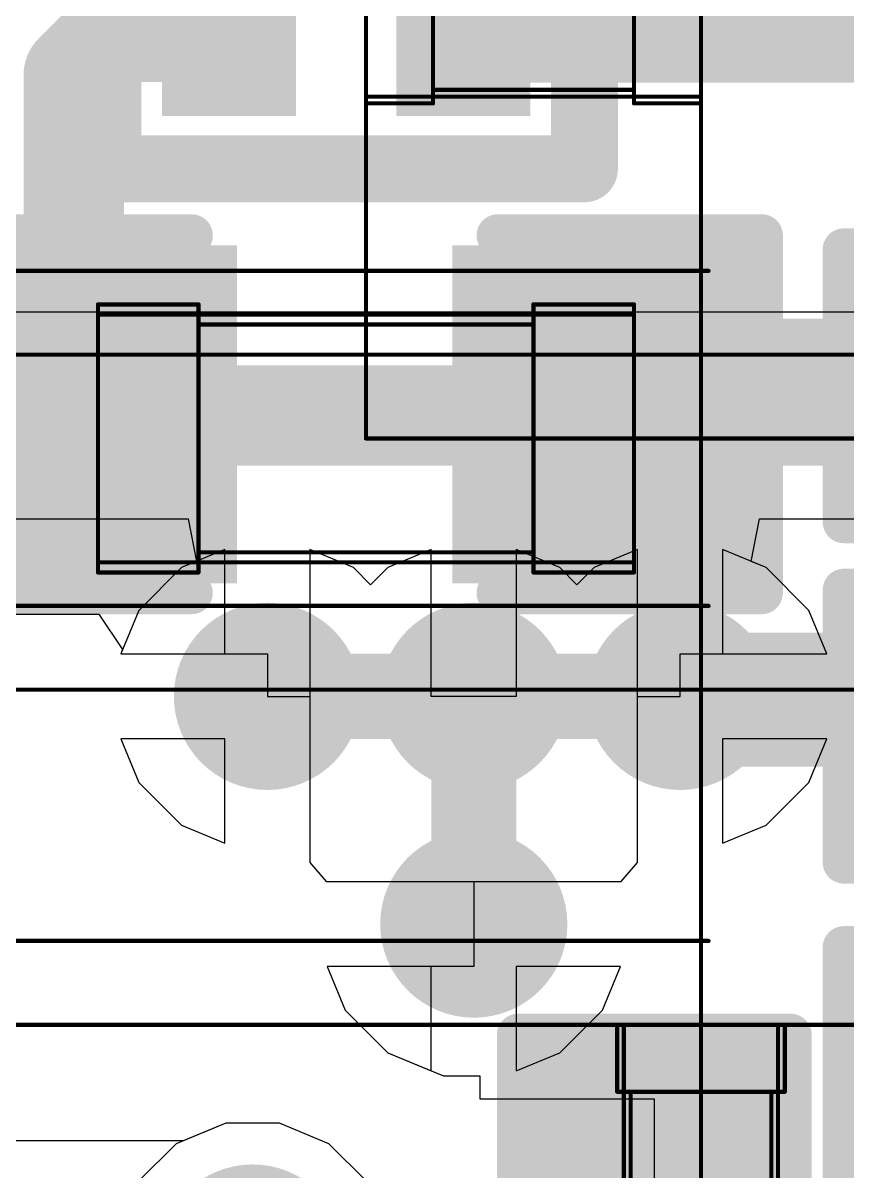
# Model space of a CAD drawing. Header units: inches. Extents: x 0 to 323, y -26 to 38.
# Drawn here: x 9.925 to 12.385, y 4.73 to 8.157 of the extents above; entities that cross this region are included whole.
import ezdxf

# ---------------------------------------------------------------- set-up
doc = ezdxf.new("R2010")
doc.units = ezdxf.units.IN
for name, color, linetype in [('Bottom Layer', 5, 'Continuous'), ('Bottom Solder', 6, 'Continuous'), ('Drill Drawing', 1, 'Continuous'), ('GND', 76, 'Continuous'), ('Mechanical 3', 76, 'Continuous'), ('Power', 16, 'Continuous'), ('Top Layer', 1, 'Continuous'), ('Top Overlay', 2, 'Continuous'), ('Top Paste', 8, 'Continuous'), ('Top Solder', 216, 'Continuous'), ('Via Holes', 16, 'Continuous')]:
    doc.layers.add(name, color=color, linetype=linetype)

# ---------------------------------------------------------------- blocks, each defined once
blk = doc.blocks.new('C___0402_9')
at = {"layer": 'Top Layer'}
for points in [[(-0.6985, -0.3175), (-0.6985, 0.3175), (-0.2413, 0.3175), (-0.2413, -0.3175)], [(0.2413, -0.3175), (0.2413, 0.3175), (0.6985, 0.3175), (0.6985, -0.3175)]]:
    blk.add_hatch(color=1, dxfattribs=at).paths.add_polyline_path(points)
at = {"layer": 'Top Paste'}
for points in [[(-0.6985, -0.3175), (-0.6985, 0.3175), (-0.2413, 0.3175), (-0.2413, -0.3175)], [(0.2413, -0.3175), (0.2413, 0.3175), (0.6985, 0.3175), (0.6985, -0.3175)]]:
    blk.add_hatch(color=8, dxfattribs=at).paths.add_polyline_path(points)
at = {"layer": 'Top Solder'}
for points in [[(-0.7585, -0.3775), (-0.7585, 0.3775), (-0.1813, 0.3775), (-0.1813, -0.3775)], [(0.1813, -0.3775), (0.1813, 0.3775), (0.7585, 0.3775), (0.7585, -0.3775)]]:
    blk.add_hatch(color=216, dxfattribs=at).paths.add_polyline_path(points)
at = {"layer": 'Top Overlay', "const_width": 0.127}
for points in [[(-0.7874, 0.4064), (-0.2794, 0.4064)], [(-0.7874, 0.4064), (-0.7874, -0.4064)], [(0.2794, 0.4064), (0.7874, 0.4064)], [(0.7874, 0.4064), (0.7874, -0.4064)], [(-0.7874, -0.4064), (-0.2794, -0.4064)], [(0.2794, -0.4064), (0.7874, -0.4064)]]:
    blk.add_lwpolyline(points, dxfattribs=at)
at = {"layer": 'Top Overlay', "const_width": 0.0635}
for points in [[(-0.8191, 0.4064, 1), (-0.7556, 0.4064, 1)], [(-0.8191, 0.4064, 1), (-0.7556, 0.4064, 1)], [(-0.3111, 0.4064, 1), (-0.2477, 0.4064, 1)], [(0.2477, 0.4064, 1), (0.3111, 0.4064, 1)], [(0.7556, 0.4064, 1), (0.8191, 0.4064, 1)], [(0.7556, 0.4064, 1), (0.8191, 0.4064, 1)], [(-0.8191, -0.4064, 1), (-0.7556, -0.4064, 1)], [(-0.8191, -0.4064, 1), (-0.7556, -0.4064, 1)], [(-0.3111, -0.4064, 1), (-0.2477, -0.4064, 1)], [(0.2477, -0.4064, 1), (0.3111, -0.4064, 1)], [(0.7556, -0.4064, 1), (0.8191, -0.4064, 1)], [(0.7556, -0.4064, 1), (0.8191, -0.4064, 1)]]:
    blk.add_lwpolyline(points, format="xyb", close=True, dxfattribs=at)
blk = doc.blocks.new('C___0402_17')
at = {"layer": 'Top Layer'}
for points in [[(-0.6985, -0.3175), (-0.6985, 0.3175), (-0.2413, 0.3175), (-0.2413, -0.3175)], [(0.2413, -0.3175), (0.2413, 0.3175), (0.6985, 0.3175), (0.6985, -0.3175)]]:
    blk.add_hatch(color=1, dxfattribs=at).paths.add_polyline_path(points)
at = {"layer": 'Top Paste'}
for points in [[(-0.6985, -0.3175), (-0.6985, 0.3175), (-0.2413, 0.3175), (-0.2413, -0.3175)], [(0.2413, -0.3175), (0.2413, 0.3175), (0.6985, 0.3175), (0.6985, -0.3175)]]:
    blk.add_hatch(color=8, dxfattribs=at).paths.add_polyline_path(points)
at = {"layer": 'Top Solder'}
for points in [[(-0.7585, -0.3775), (-0.7585, 0.3775), (-0.1813, 0.3775), (-0.1813, -0.3775)], [(0.1813, -0.3775), (0.1813, 0.3775), (0.7585, 0.3775), (0.7585, -0.3775)]]:
    blk.add_hatch(color=216, dxfattribs=at).paths.add_polyline_path(points)
at = {"layer": 'Top Overlay', "const_width": 0.127}
for points in [[(-0.2794, 0.4064), (-0.7874, 0.4064)], [(-0.7874, 0.4064), (-0.7874, -0.4064)], [(0.7874, 0.4064), (0.2794, 0.4064)], [(0.7874, 0.4064), (0.7874, -0.4064)], [(-0.2794, -0.4064), (-0.7874, -0.4064)], [(0.7874, -0.4064), (0.2794, -0.4064)]]:
    blk.add_lwpolyline(points, dxfattribs=at)
at = {"layer": 'Top Overlay', "const_width": 0.0635}
for points in [[(-0.8191, 0.4064, 1), (-0.7556, 0.4064, 1)], [(-0.8191, 0.4064, 1), (-0.7556, 0.4064, 1)], [(-0.3111, 0.4064, 1), (-0.2477, 0.4064, 1)], [(0.2477, 0.4064, 1), (0.3111, 0.4064, 1)], [(0.7556, 0.4064, 1), (0.8191, 0.4064, 1)], [(0.7556, 0.4064, 1), (0.8191, 0.4064, 1)], [(-0.8191, -0.4064, 1), (-0.7556, -0.4064, 1)], [(-0.8191, -0.4064, 1), (-0.7556, -0.4064, 1)], [(-0.3111, -0.4064, 1), (-0.2477, -0.4064, 1)], [(0.2477, -0.4064, 1), (0.3111, -0.4064, 1)], [(0.7556, -0.4064, 1), (0.8191, -0.4064, 1)], [(0.7556, -0.4064, 1), (0.8191, -0.4064, 1)]]:
    blk.add_lwpolyline(points, format="xyb", close=True, dxfattribs=at)
blk = doc.blocks.new('C___0402_18')
at = {"layer": 'Top Layer'}
for points in [[(-0.6985, -0.3175), (-0.6985, 0.3175), (-0.2413, 0.3175), (-0.2413, -0.3175)], [(0.2413, -0.3175), (0.2413, 0.3175), (0.6985, 0.3175), (0.6985, -0.3175)]]:
    blk.add_hatch(color=1, dxfattribs=at).paths.add_polyline_path(points)
at = {"layer": 'Top Paste'}
for points in [[(-0.6985, -0.3175), (-0.6985, 0.3175), (-0.2413, 0.3175), (-0.2413, -0.3175)], [(0.2413, -0.3175), (0.2413, 0.3175), (0.6985, 0.3175), (0.6985, -0.3175)]]:
    blk.add_hatch(color=8, dxfattribs=at).paths.add_polyline_path(points)
at = {"layer": 'Top Solder'}
for points in [[(-0.7585, -0.3775), (-0.7585, 0.3775), (-0.1813, 0.3775), (-0.1813, -0.3775)], [(0.1813, -0.3775), (0.1813, 0.3775), (0.7585, 0.3775), (0.7585, -0.3775)]]:
    blk.add_hatch(color=216, dxfattribs=at).paths.add_polyline_path(points)
at = {"layer": 'Top Overlay', "const_width": 0.127}
for points in [[(-0.7874, 0.4064), (-0.7874, -0.4064)], [(-0.2794, 0.4064), (-0.7874, 0.4064)], [(0.7874, 0.4064), (0.2794, 0.4064)], [(0.7874, 0.4064), (0.7874, -0.4064)], [(-0.2794, -0.4064), (-0.7874, -0.4064)], [(0.7874, -0.4064), (0.2794, -0.4064)]]:
    blk.add_lwpolyline(points, dxfattribs=at)
at = {"layer": 'Top Overlay', "const_width": 0.0635}
for points in [[(-0.8191, 0.4064, 1), (-0.7556, 0.4064, 1)], [(-0.8191, 0.4064, 1), (-0.7556, 0.4064, 1)], [(-0.3111, 0.4064, 1), (-0.2477, 0.4064, 1)], [(0.2477, 0.4064, 1), (0.3111, 0.4064, 1)], [(0.7556, 0.4064, 1), (0.8191, 0.4064, 1)], [(0.7556, 0.4064, 1), (0.8191, 0.4064, 1)], [(-0.8191, -0.4064, 1), (-0.7556, -0.4064, 1)], [(-0.8191, -0.4064, 1), (-0.7556, -0.4064, 1)], [(-0.3111, -0.4064, 1), (-0.2477, -0.4064, 1)], [(0.2477, -0.4064, 1), (0.3111, -0.4064, 1)], [(0.7556, -0.4064, 1), (0.8191, -0.4064, 1)], [(0.7556, -0.4064, 1), (0.8191, -0.4064, 1)]]:
    blk.add_lwpolyline(points, format="xyb", close=True, dxfattribs=at)
blk = doc.blocks.new('C___0402_21')
at = {"layer": 'Top Layer'}
for points in [[(-0.6985, -0.3175), (-0.6985, 0.3175), (-0.2413, 0.3175), (-0.2413, -0.3175)], [(0.2413, -0.3175), (0.2413, 0.3175), (0.6985, 0.3175), (0.6985, -0.3175)]]:
    blk.add_hatch(color=1, dxfattribs=at).paths.add_polyline_path(points)
at = {"layer": 'Top Paste'}
for points in [[(-0.6985, -0.3175), (-0.6985, 0.3175), (-0.2413, 0.3175), (-0.2413, -0.3175)], [(0.2413, -0.3175), (0.2413, 0.3175), (0.6985, 0.3175), (0.6985, -0.3175)]]:
    blk.add_hatch(color=8, dxfattribs=at).paths.add_polyline_path(points)
at = {"layer": 'Top Solder'}
for points in [[(-0.7585, -0.3775), (-0.7585, 0.3775), (-0.1813, 0.3775), (-0.1813, -0.3775)], [(0.1813, -0.3775), (0.1813, 0.3775), (0.7585, 0.3775), (0.7585, -0.3775)]]:
    blk.add_hatch(color=216, dxfattribs=at).paths.add_polyline_path(points)
at = {"layer": 'Top Overlay', "const_width": 0.127}
for points in [[(-0.2794, 0.4064), (-0.7874, 0.4064)], [(-0.7874, 0.4064), (-0.7874, -0.4064)], [(0.7874, 0.4064), (0.2794, 0.4064)], [(0.7874, 0.4064), (0.7874, -0.4064)], [(-0.2794, -0.4064), (-0.7874, -0.4064)], [(0.7874, -0.4064), (0.2794, -0.4064)]]:
    blk.add_lwpolyline(points, dxfattribs=at)
at = {"layer": 'Top Overlay', "const_width": 0.0635}
for points in [[(-0.8191, 0.4064, 1), (-0.7556, 0.4064, 1)], [(-0.8191, 0.4064, 1), (-0.7556, 0.4064, 1)], [(-0.3111, 0.4064, 1), (-0.2477, 0.4064, 1)], [(0.2477, 0.4064, 1), (0.3111, 0.4064, 1)], [(0.7556, 0.4064, 1), (0.8191, 0.4064, 1)], [(0.7556, 0.4064, 1), (0.8191, 0.4064, 1)], [(-0.8191, -0.4064, 1), (-0.7556, -0.4064, 1)], [(-0.8191, -0.4064, 1), (-0.7556, -0.4064, 1)], [(-0.3111, -0.4064, 1), (-0.2477, -0.4064, 1)], [(0.2477, -0.4064, 1), (0.3111, -0.4064, 1)], [(0.7556, -0.4064, 1), (0.8191, -0.4064, 1)], [(0.7556, -0.4064, 1), (0.8191, -0.4064, 1)]]:
    blk.add_lwpolyline(points, format="xyb", close=True, dxfattribs=at)
blk = doc.blocks.new('IND_0402_30')
at = {"layer": 'Top Layer'}
for points in [[(-0.55, 0.3), (-0.15, 0.3), (-0.15, -0.3), (-0.55, -0.3)], [(0.15, 0.3), (0.55, 0.3), (0.55, -0.3), (0.15, -0.3)]]:
    blk.add_hatch(color=1, dxfattribs=at).paths.add_polyline_path(points)
at = {"layer": 'Top Paste'}
for points in [[(-0.55, 0.3), (-0.15, 0.3), (-0.15, -0.3), (-0.55, -0.3)], [(0.15, 0.3), (0.55, 0.3), (0.55, -0.3), (0.15, -0.3)]]:
    blk.add_hatch(color=8, dxfattribs=at).paths.add_polyline_path(points)
at = {"layer": 'Top Solder'}
for points in [[(-0.55, 0.3), (-0.15, 0.3), (-0.15, -0.3), (-0.55, -0.3)], [(0.15, 0.3), (0.55, 0.3), (0.55, -0.3), (0.15, -0.3)]]:
    blk.add_hatch(color=216, dxfattribs=at).paths.add_polyline_path(points)
at = {"layer": 'Top Overlay', "const_width": 0.2}
for points in [[(-0.7112, -0.4572), (-0.7112, 0.4572)], [(-0.7112, 0.4572), (-0.3048, 0.4572)], [(-0.3048, 0.4572), (0.7112, 0.4572)], [(0.7112, -0.4572), (0.7112, 0.4572)], [(-0.7112, -0.4572), (-0.3048, -0.4572)], [(-0.3048, -0.4572), (0.7112, -0.4572)]]:
    blk.add_lwpolyline(points, dxfattribs=at)
at = {"layer": 'Top Overlay', "const_width": 0.1}
for points in [[(-0.7612, 0.4572, 1), (-0.6612, 0.4572, 1)], [(-0.7612, 0.4572, 1), (-0.6612, 0.4572, 1)], [(-0.3548, 0.4572, 1), (-0.2548, 0.4572, 1)], [(-0.3548, 0.4572, 1), (-0.2548, 0.4572, 1)], [(0.6612, 0.4572, 1), (0.7612, 0.4572, 1)], [(0.6612, 0.4572, 1), (0.7612, 0.4572, 1)], [(-0.7612, -0.4572, 1), (-0.6612, -0.4572, 1)], [(-0.7612, -0.4572, 1), (-0.6612, -0.4572, 1)], [(-0.3548, -0.4572, 1), (-0.2548, -0.4572, 1)], [(-0.3548, -0.4572, 1), (-0.2548, -0.4572, 1)], [(0.6612, -0.4572, 1), (0.7612, -0.4572, 1)], [(0.6612, -0.4572, 1), (0.7612, -0.4572, 1)]]:
    blk.add_lwpolyline(points, format="xyb", close=True, dxfattribs=at)
blk = doc.blocks.new('C___0603_37')
at = {"layer": 'Top Layer'}
for points in [[(-0.381, 0.4445), (-0.381, -0.4445), (-1.143, -0.4445), (-1.143, 0.4445)], [(1.143, 0.4445), (1.143, -0.4445), (0.381, -0.4445), (0.381, 0.4445)]]:
    blk.add_hatch(color=1, dxfattribs=at).paths.add_polyline_path(points)
at = {"layer": 'Top Paste'}
for points in [[(-0.381, 0.4445), (-0.381, -0.4445), (-1.143, -0.4445), (-1.143, 0.4445)], [(1.143, 0.4445), (1.143, -0.4445), (0.381, -0.4445), (0.381, 0.4445)]]:
    blk.add_hatch(color=8, dxfattribs=at).paths.add_polyline_path(points)
at = {"layer": 'Top Solder'}
for points in [[(-0.321, 0.5045), (-0.321, -0.5045), (-1.203, -0.5045), (-1.203, 0.5045)], [(1.203, 0.5045), (1.203, -0.5045), (0.321, -0.5045), (0.321, 0.5045)]]:
    blk.add_hatch(color=216, dxfattribs=at).paths.add_polyline_path(points)
at = {"layer": 'Top Overlay', "const_width": 0.127}
for points in [[(-1.2446, -0.5334), (-1.2446, 0.5334)], [(-1.2446, 0.5334), (-0.4572, 0.5334)], [(0.4572, 0.5334), (1.2446, 0.5334)], [(1.2446, -0.5334), (1.2446, 0.5334)], [(-1.2446, -0.5334), (-0.4572, -0.5334)], [(0.4572, -0.5334), (1.2446, -0.5334)]]:
    blk.add_lwpolyline(points, dxfattribs=at)
at = {"layer": 'Top Overlay', "const_width": 0.0635}
for points in [[(-1.2764, 0.5334, 1), (-1.2128, 0.5334, 1)], [(-1.2764, 0.5334, 1), (-1.2128, 0.5334, 1)], [(-0.4889, 0.5334, 1), (-0.4254, 0.5334, 1)], [(0.4254, 0.5334, 1), (0.4889, 0.5334, 1)], [(1.2128, 0.5334, 1), (1.2764, 0.5334, 1)], [(1.2128, 0.5334, 1), (1.2764, 0.5334, 1)], [(-1.2764, -0.5334, 1), (-1.2128, -0.5334, 1)], [(-1.2764, -0.5334, 1), (-1.2128, -0.5334, 1)], [(-0.4889, -0.5334, 1), (-0.4254, -0.5334, 1)], [(0.4254, -0.5334, 1), (0.4889, -0.5334, 1)], [(1.2128, -0.5334, 1), (1.2764, -0.5334, 1)], [(1.2128, -0.5334, 1), (1.2764, -0.5334, 1)]]:
    blk.add_lwpolyline(points, format="xyb", close=True, dxfattribs=at)

msp = doc.modelspace()

# ---------------------------------------------------------------- hatches: boundary and pattern name
at = {"layer": 'Bottom Layer'}
h = msp.add_hatch(color=5, dxfattribs=at)
edge = h.paths.add_edge_path()
edge.add_arc((10.655, 6.1468), 0.25, 0, 360)
h = msp.add_hatch(color=5, dxfattribs=at)
edge = h.paths.add_edge_path()
edge.add_arc((11.271, 6.1468), 0.25, 0, 360)
h = msp.add_hatch(color=5, dxfattribs=at)
edge = h.paths.add_edge_path()
edge.add_arc((11.8869, 6.1468), 0.25, 0, 360)
h = msp.add_hatch(color=5, dxfattribs=at)
edge = h.paths.add_edge_path()
edge.add_arc((11.271, 5.4671), 0.25, 0, 360)
at = {"layer": 'Bottom Solder'}
h = msp.add_hatch(color=6, dxfattribs=at)
edge = h.paths.add_edge_path()
edge.add_arc((10.655, 6.1468), 0.15, 0, 360)
h = msp.add_hatch(color=6, dxfattribs=at)
edge = h.paths.add_edge_path()
edge.add_arc((11.271, 6.1468), 0.15, 0, 360)
h = msp.add_hatch(color=6, dxfattribs=at)
edge = h.paths.add_edge_path()
edge.add_arc((11.8869, 6.1468), 0.15, 0, 360)
h = msp.add_hatch(color=6, dxfattribs=at)
edge = h.paths.add_edge_path()
edge.add_arc((11.271, 5.4671), 0.15, 0, 360)
at = {"layer": 'GND'}
h = msp.add_hatch(color=76, dxfattribs=at)
edge = h.paths.add_edge_path()
edge.add_arc((10.655, 6.1468), 0.25, 0, 360)
h = msp.add_hatch(color=76, dxfattribs=at)
edge = h.paths.add_edge_path()
edge.add_arc((11.271, 6.1468), 0.25, 0, 360)
h = msp.add_hatch(color=76, dxfattribs=at)
edge = h.paths.add_edge_path()
edge.add_arc((11.8869, 6.1468), 0.25, 0, 360)
h = msp.add_hatch(color=76, dxfattribs=at)
edge = h.paths.add_edge_path()
edge.add_arc((11.271, 5.4671), 0.25, 0, 360)
at = {"layer": 'Power'}
h = msp.add_hatch(color=16, dxfattribs=at)
edge = h.paths.add_edge_path()
edge.add_arc((10.655, 6.1468), 0.25, 0, 360)
h = msp.add_hatch(color=16, dxfattribs=at)
edge = h.paths.add_edge_path()
edge.add_arc((11.271, 6.1468), 0.25, 0, 360)
h = msp.add_hatch(color=16, dxfattribs=at)
edge = h.paths.add_edge_path()
edge.add_arc((11.8869, 6.1468), 0.25, 0, 360)
h = msp.add_hatch(color=16, dxfattribs=at)
edge = h.paths.add_edge_path()
edge.add_arc((11.271, 5.4671), 0.25, 0, 360)
at = {"layer": 'Top Layer'}
h = msp.add_hatch(color=1, dxfattribs=at)
edge = h.paths.add_edge_path()
edge.add_arc((10.655, 6.1468), 0.25, 0, 360)
h = msp.add_hatch(color=1, dxfattribs=at)
edge = h.paths.add_edge_path()
edge.add_arc((11.271, 6.1468), 0.25, 0, 360)
h = msp.add_hatch(color=1, dxfattribs=at)
edge = h.paths.add_edge_path()
edge.add_arc((11.8869, 6.1468), 0.25, 0, 360)
h = msp.add_hatch(color=1, dxfattribs=at)
edge = h.paths.add_edge_path()
edge.add_arc((11.271, 5.4671), 0.25, 0, 360)
at = {"layer": 'Top Solder'}
h = msp.add_hatch(color=216, dxfattribs=at)
edge = h.paths.add_edge_path()
edge.add_arc((10.655, 6.1468), 0.15, 0, 360)
h = msp.add_hatch(color=216, dxfattribs=at)
edge = h.paths.add_edge_path()
edge.add_arc((11.271, 6.1468), 0.15, 0, 360)
h = msp.add_hatch(color=216, dxfattribs=at)
edge = h.paths.add_edge_path()
edge.add_arc((11.8869, 6.1468), 0.15, 0, 360)
h = msp.add_hatch(color=216, dxfattribs=at)
edge = h.paths.add_edge_path()
edge.add_arc((11.271, 5.4671), 0.15, 0, 360)
at = {"layer": 'Via Holes'}
h = msp.add_hatch(color=7, dxfattribs=at)
edge = h.paths.add_edge_path()
edge.add_arc((10.655, 6.1468), 0.15, 0, 360)
h = msp.add_hatch(color=7, dxfattribs=at)
edge = h.paths.add_edge_path()
edge.add_arc((11.271, 6.1468), 0.15, 0, 360)
h = msp.add_hatch(color=7, dxfattribs=at)
edge = h.paths.add_edge_path()
edge.add_arc((11.8869, 6.1468), 0.15, 0, 360)
h = msp.add_hatch(color=7, dxfattribs=at)
edge = h.paths.add_edge_path()
edge.add_arc((11.271, 5.4671), 0.15, 0, 360)

# ---------------------------------------------------------------- linework, layer by layer
at = {"layer": 'Bottom Layer'}
for p, q in [((13.3284, 7.2933), (9.3981, 7.2933)), ((9.5668, 6.6767), (10.4181, 6.6767)), ((10.4181, 6.6767), (10.4434, 6.5497)), ((12.0986, 6.5497), (12.1238, 6.6767)), ((12.1238, 6.6767), (13.2007, 6.6767)), ((10.4434, 6.5497), (10.3983, 6.531)), ((12.1437, 6.531), (12.0986, 6.5497)), ((10.3983, 6.531), (10.2708, 6.4035)), ((12.2711, 6.4035), (12.1437, 6.531)), ((10.2708, 6.4035), (10.2171, 6.2738)), ((12.3249, 6.2738), (12.2711, 6.4035)), ((10.2171, 6.2738), (10.655, 6.2738)), ((10.655, 6.2738), (10.655, 6.1468)), ((11.8869, 6.1468), (11.8869, 6.2738)), ((11.8869, 6.2738), (12.3249, 6.2738)), ((10.655, 6.1468), (10.782, 6.1468)), ((10.782, 6.1468), (10.782, 5.6507)), ((11.7599, 5.6507), (11.7599, 6.1468)), ((11.7599, 6.1468), (11.8869, 6.1468)), ((10.528, 6.0198), (10.2171, 6.0198)), ((10.2171, 6.0198), (10.2708, 5.8901)), ((10.528, 5.7089), (10.528, 6.0198)), ((12.3249, 6.0198), (12.0139, 6.0198)), ((12.0139, 6.0198), (12.0139, 5.7089)), ((12.2711, 5.8901), (12.3249, 6.0198)), ((10.2708, 5.8901), (10.3983, 5.7626)), ((12.1437, 5.7626), (12.2711, 5.8901)), ((10.3983, 5.7626), (10.528, 5.7089)), ((12.0139, 5.7089), (12.1437, 5.7626)), ((10.782, 5.6507), (10.8306, 5.5941)), ((11.7113, 5.5941), (11.7599, 5.6507)), ((10.8306, 5.5941), (11.7113, 5.5941)), ((11.144, 5.3401), (10.8331, 5.3401)), ((10.8331, 5.3401), (10.8868, 5.2104)), ((11.144, 5.0292), (11.144, 5.3401)), ((11.7089, 5.3401), (11.398, 5.3401)), ((11.398, 5.3401), (11.398, 5.0292)), ((11.6552, 5.2104), (11.7089, 5.3401)), ((10.8868, 5.2104), (11.0143, 5.0829)), ((11.5277, 5.0829), (11.6552, 5.2104)), ((11.0143, 5.0829), (11.144, 5.0292)), ((11.398, 5.0292), (11.5277, 5.0829)), ((10.5305, 4.8728), (10.4031, 4.82)), ((10.6906, 4.8728), (10.5305, 4.8728)), ((10.8385, 4.8115), (10.6906, 4.8728)), ((10.4031, 4.82), (9.3513, 4.82)), ((10.9517, 4.6984), (10.8385, 4.8115))]:
    msp.add_line(p, q, dxfattribs=at)
at = {"layer": 'Bottom Layer', "const_width": 0.3}
msp.add_lwpolyline([(9.1374, 6.985), (13.3284, 6.985)], dxfattribs=at)
at = {"layer": 'Drill Drawing'}
for points, const_width in [([(10.909, 6.1468, 1), (10.401, 6.1468, 1)], 0.0508), ([(11.525, 6.1468, 1), (11.017, 6.1468, 1)], 0.0508), ([(12.1409, 6.1468, 1), (11.6329, 6.1468, 1)], 0.0508), ([(10.3883, 6.1468, 1), (10.4137, 6.1468, 1)], 0.0254), ([(10.8963, 6.1468, 1), (10.9217, 6.1468, 1)], 0.0254), ([(11.0043, 6.1468, 1), (11.0297, 6.1468, 1)], 0.0254), ([(11.5123, 6.1468, 1), (11.5377, 6.1468, 1)], 0.0254), ([(11.6202, 6.1468, 1), (11.6456, 6.1468, 1)], 0.0254), ([(12.1282, 6.1468, 1), (12.1536, 6.1468, 1)], 0.0254), ([(11.525, 5.4671, 1), (11.017, 5.4671, 1)], 0.0508), ([(11.0043, 5.4671, 1), (11.0297, 5.4671, 1)], 0.0254), ([(11.5123, 5.4671, 1), (11.5377, 5.4671, 1)], 0.0254), ([(10.8646, 4.4704, 1), (10.3566, 4.4704, 1)], 0.0508)]:
    msp.add_lwpolyline(points, format="xyb", close=True, dxfattribs=dict(at, const_width=const_width))
at = {"layer": 'GND'}
for p, q in [((10.528, 6.5847), (10.3983, 6.531)), ((10.528, 6.2738), (10.528, 6.5847)), ((10.9118, 6.531), (10.782, 6.5847)), ((10.782, 6.5847), (10.782, 6.1468)), ((11.144, 6.5847), (11.0143, 6.531)), ((11.144, 6.1468), (11.144, 6.5847)), ((11.5277, 6.531), (11.398, 6.5847)), ((11.398, 6.5847), (11.398, 6.1468)), ((11.7599, 6.5847), (11.6302, 6.531)), ((11.7599, 6.1468), (11.7599, 6.5847)), ((12.1437, 6.531), (12.0139, 6.5847)), ((12.0139, 6.5847), (12.0139, 6.2738)), ((10.3983, 6.531), (10.2708, 6.4035)), ((10.963, 6.4798), (10.9118, 6.531)), ((11.0143, 6.531), (10.963, 6.4798)), ((11.579, 6.4798), (11.5277, 6.531)), ((11.6302, 6.531), (11.579, 6.4798)), ((12.2711, 6.4035), (12.1437, 6.531)), ((10.2708, 6.4035), (10.2171, 6.2738)), ((12.3249, 6.2738), (12.2711, 6.4035)), ((10.2171, 6.2738), (10.528, 6.2738)), ((12.0139, 6.2738), (12.3249, 6.2738)), ((10.782, 6.1468), (10.782, 5.6507)), ((11.398, 6.1468), (11.144, 6.1468)), ((11.7599, 5.6507), (11.7599, 6.1468)), ((10.528, 6.0198), (10.2171, 6.0198)), ((10.2171, 6.0198), (10.2708, 5.8901)), ((10.528, 5.7089), (10.528, 6.0198)), ((12.3249, 6.0198), (12.0139, 6.0198)), ((12.0139, 6.0198), (12.0139, 5.7089)), ((12.2711, 5.8901), (12.3249, 6.0198)), ((10.2708, 5.8901), (10.3983, 5.7626)), ((12.1437, 5.7626), (12.2711, 5.8901)), ((10.3983, 5.7626), (10.528, 5.7089)), ((12.0139, 5.7089), (12.1437, 5.7626)), ((10.782, 5.6507), (10.8306, 5.5941)), ((11.7113, 5.5941), (11.7599, 5.6507)), ((10.8306, 5.5941), (11.7113, 5.5941)), ((11.144, 5.3401), (10.8331, 5.3401)), ((10.8331, 5.3401), (10.8868, 5.2104)), ((11.144, 5.0292), (11.144, 5.3401)), ((11.7089, 5.3401), (11.398, 5.3401)), ((11.398, 5.3401), (11.398, 5.0292)), ((11.6552, 5.2104), (11.7089, 5.3401)), ((10.8868, 5.2104), (11.0143, 5.0829)), ((11.5277, 5.0829), (11.6552, 5.2104)), ((11.0143, 5.0829), (11.144, 5.0292)), ((11.398, 5.0292), (11.5277, 5.0829)), ((10.5305, 4.8728), (10.3826, 4.8115)), ((10.6906, 4.8728), (10.5305, 4.8728)), ((10.8385, 4.8115), (10.6906, 4.8728)), ((10.3826, 4.8115), (10.2695, 4.6984)), ((10.9517, 4.6984), (10.8385, 4.8115))]:
    msp.add_line(p, q, dxfattribs=at)
at = {"layer": 'Mechanical 3', "const_width": 0.0127}
for points in [[(10.9492, 6.9168), (10.9492, 14.8615)], [(10.9492, 6.9168), (10.9492, 14.8615)], [(11.9492, 4.6668), (11.9492, 8.6392)], [(11.9492, 4.489), (11.9492, 8.4614)], [(10.9492, 7.9368), (10.9492, 8.3968)], [(11.1492, 7.9368), (11.1492, 8.3968)], [(11.7492, 7.9368), (11.7492, 8.3968)], [(11.9492, 7.9368), (11.9492, 8.3968)], [(11.1492, 7.9568), (11.7492, 7.9568)], [(10.9492, 7.9168), (10.9492, 7.9368)], [(10.9492, 7.9368), (11.9492, 7.9368)], [(10.9492, 7.9168), (11.1492, 7.9168)], [(11.1492, 7.9168), (11.1492, 7.9368)], [(11.7492, 7.9168), (11.7492, 7.9368)], [(11.7492, 7.9168), (11.9492, 7.9168)], [(11.9492, 7.9168), (11.9492, 7.9368)], [(7.9992, 7.4168), (11.9716, 7.4168)], [(7.9992, 7.4168), (11.9716, 7.4168)], [(10.1492, 7.2868), (10.1492, 7.3168)], [(10.1492, 7.3168), (10.4492, 7.3168)], [(10.4492, 7.2868), (10.4492, 7.3168)], [(11.4492, 7.3168), (11.7492, 7.3168)], [(11.4492, 7.2868), (11.4492, 7.3168)], [(11.7492, 7.2868), (11.7492, 7.3168)], [(10.1492, 7.2868), (11.7492, 7.2868)], [(10.1492, 6.5468), (10.1492, 7.2868)], [(10.4492, 6.5468), (10.4492, 7.2868)], [(11.4492, 6.5468), (11.4492, 7.2868)], [(11.7492, 6.5468), (11.7492, 7.2868)], [(10.4492, 7.2568), (11.4492, 7.2568)], [(9.4768, 7.1668), (13.4492, 7.1668)], [(9.4768, 7.1668), (13.4492, 7.1668)], [(10.9492, 6.9168), (14.9216, 6.9168)], [(10.9492, 6.9168), (14.9216, 6.9168)], [(10.4492, 6.5768), (11.4492, 6.5768)], [(10.1492, 6.5468), (11.7492, 6.5468)], [(10.1492, 6.5168), (10.1492, 6.5468)], [(10.4492, 6.5168), (10.4492, 6.5468)], [(11.4492, 6.5168), (11.4492, 6.5468)], [(11.7492, 6.5168), (11.7492, 6.5468)], [(10.1492, 6.5168), (10.4492, 6.5168)], [(11.4492, 6.5168), (11.7492, 6.5168)], [(7.9992, 6.4168), (11.9716, 6.4168)], [(7.9992, 6.4168), (11.9716, 6.4168)], [(9.4768, 6.1668), (13.4492, 6.1668)], [(9.4768, 6.1668), (13.4492, 6.1668)], [(7.9992, 5.4168), (11.9716, 5.4168)], [(7.9992, 5.4168), (11.9716, 5.4168)], [(9.4768, 5.1668), (13.4492, 5.1668)], [(9.4768, 5.1668), (13.4492, 5.1668)], [(11.6992, 5.1668), (11.7192, 5.1668)], [(11.6992, 4.9668), (11.6992, 5.1668)], [(11.7192, 4.1668), (11.7192, 5.1668)], [(11.7192, 5.1668), (12.1792, 5.1668)], [(12.1792, 4.1668), (12.1792, 5.1668)], [(12.1792, 5.1668), (12.1992, 5.1668)], [(12.1992, 4.9668), (12.1992, 5.1668)], [(11.6992, 4.9668), (11.7192, 4.9668)], [(11.7192, 4.9668), (12.1792, 4.9668)], [(11.7392, 4.3668), (11.7392, 4.9668)], [(12.1592, 4.3668), (12.1592, 4.9668)], [(12.1792, 4.9668), (12.1992, 4.9668)]]:
    msp.add_lwpolyline(points, dxfattribs=at)
at = {"layer": 'Mechanical 3'}
for points, const_width in [([(11.146, 7.9568, 1), (11.1524, 7.9568, 1)], 0.00635), ([(11.746, 7.9568, 1), (11.7524, 7.9568, 1)], 0.00635), ([(10.946, 7.9368, 1), (10.9524, 7.9368, 1)], 0.00635), ([(10.946, 7.9368, 1), (10.9524, 7.9368, 1)], 0.00635), ([(10.946, 7.9368, 1), (10.9524, 7.9368, 1)], 0.00635), ([(10.946, 7.9168, 1), (10.9524, 7.9168, 1)], 0.00635), ([(10.946, 7.9168, 1), (10.9524, 7.9168, 1)], 0.00635), ([(11.146, 7.9368, 1), (11.1524, 7.9368, 1)], 0.00635), ([(11.146, 7.9368, 1), (11.1524, 7.9368, 1)], 0.00635), ([(11.146, 7.9168, 1), (11.1524, 7.9168, 1)], 0.00635), ([(11.146, 7.9168, 1), (11.1524, 7.9168, 1)], 0.00635), ([(11.746, 7.9368, 1), (11.7524, 7.9368, 1)], 0.00635), ([(11.746, 7.9368, 1), (11.7524, 7.9368, 1)], 0.00635), ([(11.746, 7.9168, 1), (11.7524, 7.9168, 1)], 0.00635), ([(11.746, 7.9168, 1), (11.7524, 7.9168, 1)], 0.00635), ([(11.946, 7.9368, 1), (11.9524, 7.9368, 1)], 0.00635), ([(11.946, 7.9368, 1), (11.9524, 7.9368, 1)], 0.00635), ([(11.946, 7.9368, 1), (11.9524, 7.9368, 1)], 0.00635), ([(11.946, 7.9168, 1), (11.9524, 7.9168, 1)], 0.00635), ([(11.946, 7.9168, 1), (11.9524, 7.9168, 1)], 0.00635), ([(11.9684, 7.4168, 1), (11.9747, 7.4168, 1)], 0.00635), ([(11.9684, 7.4168, 1), (11.9747, 7.4168, 1)], 0.00635), ([(10.146, 7.3168, 1), (10.1524, 7.3168, 1)], 0.00635), ([(10.146, 7.3168, 1), (10.1524, 7.3168, 1)], 0.00635), ([(10.446, 7.3168, 1), (10.4524, 7.3168, 1)], 0.00635), ([(10.446, 7.3168, 1), (10.4524, 7.3168, 1)], 0.00635), ([(11.446, 7.3168, 1), (11.4524, 7.3168, 1)], 0.00635), ([(11.446, 7.3168, 1), (11.4524, 7.3168, 1)], 0.00635), ([(11.746, 7.3168, 1), (11.7524, 7.3168, 1)], 0.00635), ([(11.746, 7.3168, 1), (11.7524, 7.3168, 1)], 0.00635), ([(10.146, 7.2868, 1), (10.1524, 7.2868, 1)], 0.00635), ([(10.146, 7.2868, 1), (10.1524, 7.2868, 1)], 0.00635), ([(10.146, 7.2868, 1), (10.1524, 7.2868, 1)], 0.00635), ([(10.446, 7.2868, 1), (10.4524, 7.2868, 1)], 0.00635), ([(10.446, 7.2868, 1), (10.4524, 7.2868, 1)], 0.00635), ([(11.446, 7.2868, 1), (11.4524, 7.2868, 1)], 0.00635), ([(11.446, 7.2868, 1), (11.4524, 7.2868, 1)], 0.00635), ([(11.746, 7.2868, 1), (11.7524, 7.2868, 1)], 0.00635), ([(11.746, 7.2868, 1), (11.7524, 7.2868, 1)], 0.00635), ([(11.746, 7.2868, 1), (11.7524, 7.2868, 1)], 0.00635), ([(10.446, 7.2568, 1), (10.4524, 7.2568, 1)], 0.00635), ([(11.446, 7.2568, 1), (11.4524, 7.2568, 1)], 0.00635), ([(10.946, 6.9168, 1), (10.9524, 6.9168, 1)], 0.00635), ([(10.946, 6.9168, 1), (10.9524, 6.9168, 1)], 0.00635), ([(10.946, 6.9168, 1), (10.9524, 6.9168, 1)], 0.00635), ([(10.946, 6.9168, 1), (10.9524, 6.9168, 1)], 0.00635), ([(10.9524, 6.9168, 1), (10.946, 6.9168, 1)], 0.00635), ([(10.9524, 6.9168, 1), (10.946, 6.9168, 1)], 0.00635), ([(10.9444, 6.9168, 1), (10.9476, 6.9168, 1)], 0.00317), ([(10.9444, 6.9168, 1), (10.9476, 6.9168, 1)], 0.00317), ([(10.9508, 6.9168, 1), (10.954, 6.9168, 1)], 0.00317), ([(10.9508, 6.9168, 1), (10.954, 6.9168, 1)], 0.00317), ([(10.446, 6.5768, 1), (10.4524, 6.5768, 1)], 0.00635), ([(11.446, 6.5768, 1), (11.4524, 6.5768, 1)], 0.00635), ([(10.146, 6.5468, 1), (10.1524, 6.5468, 1)], 0.00635), ([(10.146, 6.5468, 1), (10.1524, 6.5468, 1)], 0.00635), ([(10.146, 6.5468, 1), (10.1524, 6.5468, 1)], 0.00635), ([(10.446, 6.5468, 1), (10.4524, 6.5468, 1)], 0.00635), ([(10.446, 6.5468, 1), (10.4524, 6.5468, 1)], 0.00635), ([(11.446, 6.5468, 1), (11.4524, 6.5468, 1)], 0.00635), ([(11.446, 6.5468, 1), (11.4524, 6.5468, 1)], 0.00635), ([(11.746, 6.5468, 1), (11.7524, 6.5468, 1)], 0.00635), ([(11.746, 6.5468, 1), (11.7524, 6.5468, 1)], 0.00635), ([(11.746, 6.5468, 1), (11.7524, 6.5468, 1)], 0.00635), ([(10.146, 6.5168, 1), (10.1524, 6.5168, 1)], 0.00635), ([(10.146, 6.5168, 1), (10.1524, 6.5168, 1)], 0.00635), ([(10.446, 6.5168, 1), (10.4524, 6.5168, 1)], 0.00635), ([(10.446, 6.5168, 1), (10.4524, 6.5168, 1)], 0.00635), ([(11.446, 6.5168, 1), (11.4524, 6.5168, 1)], 0.00635), ([(11.446, 6.5168, 1), (11.4524, 6.5168, 1)], 0.00635), ([(11.746, 6.5168, 1), (11.7524, 6.5168, 1)], 0.00635), ([(11.746, 6.5168, 1), (11.7524, 6.5168, 1)], 0.00635), ([(11.9684, 6.4168, 1), (11.9747, 6.4168, 1)], 0.00635), ([(11.9684, 6.4168, 1), (11.9747, 6.4168, 1)], 0.00635), ([(11.9684, 5.4168, 1), (11.9747, 5.4168, 1)], 0.00635), ([(11.9684, 5.4168, 1), (11.9747, 5.4168, 1)], 0.00635), ([(11.696, 5.1668, 1), (11.7024, 5.1668, 1)], 0.00635), ([(11.696, 5.1668, 1), (11.7024, 5.1668, 1)], 0.00635), ([(11.716, 5.1668, 1), (11.7224, 5.1668, 1)], 0.00635), ([(11.716, 5.1668, 1), (11.7224, 5.1668, 1)], 0.00635), ([(11.716, 5.1668, 1), (11.7224, 5.1668, 1)], 0.00635), ([(12.176, 5.1668, 1), (12.1824, 5.1668, 1)], 0.00635), ([(12.176, 5.1668, 1), (12.1824, 5.1668, 1)], 0.00635), ([(12.176, 5.1668, 1), (12.1824, 5.1668, 1)], 0.00635), ([(12.196, 5.1668, 1), (12.2024, 5.1668, 1)], 0.00635), ([(12.196, 5.1668, 1), (12.2024, 5.1668, 1)], 0.00635), ([(11.696, 4.9668, 1), (11.7024, 4.9668, 1)], 0.00635), ([(11.696, 4.9668, 1), (11.7024, 4.9668, 1)], 0.00635), ([(11.716, 4.9668, 1), (11.7224, 4.9668, 1)], 0.00635), ([(11.716, 4.9668, 1), (11.7224, 4.9668, 1)], 0.00635), ([(11.736, 4.9668, 1), (11.7424, 4.9668, 1)], 0.00635), ([(12.156, 4.9668, 1), (12.1624, 4.9668, 1)], 0.00635), ([(12.176, 4.9668, 1), (12.1824, 4.9668, 1)], 0.00635), ([(12.176, 4.9668, 1), (12.1824, 4.9668, 1)], 0.00635), ([(12.196, 4.9668, 1), (12.2024, 4.9668, 1)], 0.00635), ([(12.196, 4.9668, 1), (12.2024, 4.9668, 1)], 0.00635)]:
    msp.add_lwpolyline(points, format="xyb", close=True, dxfattribs=dict(at, const_width=const_width))
at = {"layer": 'Power'}
for p, q in [((10.528, 6.5847), (10.3983, 6.531)), ((10.528, 6.2738), (10.528, 6.5847)), ((10.9118, 6.531), (10.782, 6.5847)), ((10.782, 6.5847), (10.782, 6.1468)), ((11.144, 6.5847), (11.0143, 6.531)), ((11.144, 6.1468), (11.144, 6.5847)), ((11.5277, 6.531), (11.398, 6.5847)), ((11.398, 6.5847), (11.398, 6.1468)), ((11.7599, 6.5847), (11.6302, 6.531)), ((11.7599, 6.1468), (11.7599, 6.5847)), ((12.1437, 6.531), (12.0139, 6.5847)), ((12.0139, 6.5847), (12.0139, 6.2738)), ((10.3983, 6.531), (10.2708, 6.4035)), ((10.963, 6.4798), (10.9118, 6.531)), ((11.0143, 6.531), (10.963, 6.4798)), ((11.579, 6.4798), (11.5277, 6.531)), ((11.6302, 6.531), (11.579, 6.4798)), ((12.2711, 6.4035), (12.1437, 6.531)), ((10.2708, 6.4035), (10.2171, 6.2738)), ((12.3249, 6.2738), (12.2711, 6.4035)), ((10.2171, 6.2738), (10.528, 6.2738)), ((12.0139, 6.2738), (12.3249, 6.2738)), ((10.782, 6.1468), (10.782, 5.6507)), ((11.398, 6.1468), (11.144, 6.1468)), ((11.7599, 5.6507), (11.7599, 6.1468)), ((10.528, 6.0198), (10.2171, 6.0198)), ((10.2171, 6.0198), (10.2708, 5.8901)), ((10.528, 5.7089), (10.528, 6.0198)), ((12.3249, 6.0198), (12.0139, 6.0198)), ((12.0139, 6.0198), (12.0139, 5.7089)), ((12.2711, 5.8901), (12.3249, 6.0198)), ((10.2708, 5.8901), (10.3983, 5.7626)), ((12.1437, 5.7626), (12.2711, 5.8901)), ((10.3983, 5.7626), (10.528, 5.7089)), ((12.0139, 5.7089), (12.1437, 5.7626)), ((10.782, 5.6507), (10.8306, 5.5941)), ((11.7113, 5.5941), (11.7599, 5.6507)), ((10.8306, 5.5941), (11.7113, 5.5941)), ((11.144, 5.3401), (10.8331, 5.3401)), ((10.8331, 5.3401), (10.8868, 5.2104)), ((11.144, 5.0292), (11.144, 5.3401)), ((11.7089, 5.3401), (11.398, 5.3401)), ((11.398, 5.3401), (11.398, 5.0292)), ((11.6552, 5.2104), (11.7089, 5.3401)), ((10.8868, 5.2104), (11.0143, 5.0829)), ((11.5277, 5.0829), (11.6552, 5.2104)), ((11.0143, 5.0829), (11.144, 5.0292)), ((11.398, 5.0292), (11.5277, 5.0829)), ((10.5305, 4.8728), (10.3826, 4.8115)), ((10.6906, 4.8728), (10.5305, 4.8728)), ((10.8385, 4.8115), (10.6906, 4.8728)), ((10.3826, 4.8115), (10.2695, 4.6984)), ((10.9517, 4.6984), (10.8385, 4.8115))]:
    msp.add_line(p, q, dxfattribs=at)
at = {"layer": 'Top Layer'}
for p, q in [((9.7079, 6.3921), (10.1518, 6.3921)), ((10.1518, 6.3921), (10.2224, 6.2865)), ((10.2224, 6.2865), (10.2171, 6.2738)), ((10.2171, 6.2738), (10.655, 6.2738)), ((10.655, 6.2738), (10.655, 6.1468)), ((10.655, 6.1468), (10.782, 6.1468)), ((10.782, 6.1468), (10.782, 5.6507)), ((10.528, 6.0198), (10.2171, 6.0198)), ((10.2171, 6.0198), (10.2708, 5.8901)), ((10.528, 5.7089), (10.528, 6.0198)), ((10.2708, 5.8901), (10.3983, 5.7626)), ((10.3983, 5.7626), (10.528, 5.7089)), ((10.782, 5.6507), (10.8306, 5.5941)), ((10.8306, 5.5941), (11.271, 5.5941)), ((11.271, 5.5941), (11.271, 5.3401)), ((11.271, 5.3401), (10.8331, 5.3401)), ((10.8331, 5.3401), (10.8868, 5.2104)), ((10.8868, 5.2104), (11.0143, 5.0829)), ((11.0143, 5.0829), (11.1808, 5.0139)), ((11.1808, 5.0139), (11.2891, 5.0139)), ((11.2891, 5.0139), (11.2891, 4.9457)), ((11.2891, 4.9457), (11.8098, 4.9457)), ((11.8098, 4.9457), (11.8098, 4.6917)), ((10.5305, 4.8728), (10.3826, 4.8115)), ((10.6906, 4.8728), (10.5305, 4.8728)), ((10.8385, 4.8115), (10.6906, 4.8728)), ((10.3826, 4.8115), (10.2695, 4.6984)), ((10.9517, 4.6984), (10.8385, 4.8115))]:
    msp.add_line(p, q, dxfattribs=at)
for points, const_width in [([(11.24, 8.1788), (11.24, 8.977)], 0.4), ([(11.24, 8.1788), (12.9332, 8.1788)], 0.4), ([(10.4914, 8.1303), (10.54, 8.1788)], 0.3), ([(10.0772, 8.0031), (10.2044, 8.1303)], 0.3), ([(10.2044, 8.1303), (10.4914, 8.1303)], 0.3), ([(10.0772, 7.3702), (10.0772, 8.0031)], 0.3), ([(11.6476, 7.0739), (12.6934, 7.0739)], 0.4), ([(9.1374, 6.987), (10.1236, 6.987)], 0.3), ([(11.8869, 6.1468), (11.8965, 6.1372)], 0.4), ([(11.8965, 6.1372), (12.6648, 6.1372)], 0.4), ([(10.655, 6.1468), (11.271, 6.1468)], 0.254), ([(11.271, 5.4671), (11.271, 6.1468)], 0.254), ([(11.271, 6.1468), (11.8869, 6.1468)], 0.254)]:
    msp.add_lwpolyline(points, dxfattribs=dict(at, const_width=const_width))
for points, const_width in [([(11.14, 8.1788, 1), (11.34, 8.1788, 1)], 0.2), ([(11.14, 8.1788, 1), (11.34, 8.1788, 1)], 0.2), ([(10.465, 8.1788, 1), (10.615, 8.1788, 1)], 0.15), ([(10.1294, 8.1303, 1), (10.2794, 8.1303, 1)], 0.15), ([(10.1294, 8.1303, 1), (10.2794, 8.1303, 1)], 0.15), ([(10.4164, 8.1303, 1), (10.5664, 8.1303, 1)], 0.15), ([(10.4164, 8.1303, 1), (10.5664, 8.1303, 1)], 0.15), ([(10.0022, 8.0031, 1), (10.1522, 8.0031, 1)], 0.15), ([(10.0022, 8.0031, 1), (10.1522, 8.0031, 1)], 0.15), ([(10.0022, 7.3702, 1), (10.1522, 7.3702, 1)], 0.15), ([(11.5476, 7.0739, 1), (11.7476, 7.0739, 1)], 0.2), ([(10.0486, 6.987, 1), (10.1986, 6.987, 1)], 0.15), ([(11.7869, 6.1468, 1), (11.9869, 6.1468, 1)], 0.2), ([(11.7965, 6.1372, 1), (11.9965, 6.1372, 1)], 0.2), ([(11.7965, 6.1372, 1), (11.9965, 6.1372, 1)], 0.2), ([(10.5915, 6.1468, 1), (10.7185, 6.1468, 1)], 0.127), ([(11.2075, 6.1468, 1), (11.3345, 6.1468, 1)], 0.127), ([(11.2075, 6.1468, 1), (11.3345, 6.1468, 1)], 0.127), ([(11.2075, 6.1468, 1), (11.3345, 6.1468, 1)], 0.127), ([(11.8234, 6.1468, 1), (11.9504, 6.1468, 1)], 0.127), ([(11.2075, 5.4671, 1), (11.3345, 5.4671, 1)], 0.127)]:
    msp.add_lwpolyline(points, format="xyb", close=True, dxfattribs=dict(at, const_width=const_width))

# ---------------------------------------------------------------- block references
for name, p in [('IND_0402_30', (10.89, 8.1788)), ('C___0603_37', (10.8856, 6.989))]:
    msp.add_blockref(name, p)
for name, p, rotation in [('C___0402_21', (13.1633, 7.0739), 180), ('C___0402_18', (13.1633, 6.0579), 180), ('C___0402_17', (13.1633, 4.9911), 180), ('C___0402_9', (11.8098, 4.3488), 90)]:
    msp.add_blockref(name, p, dxfattribs=dict(rotation=rotation))

doc.saveas('drawing.dxf')
